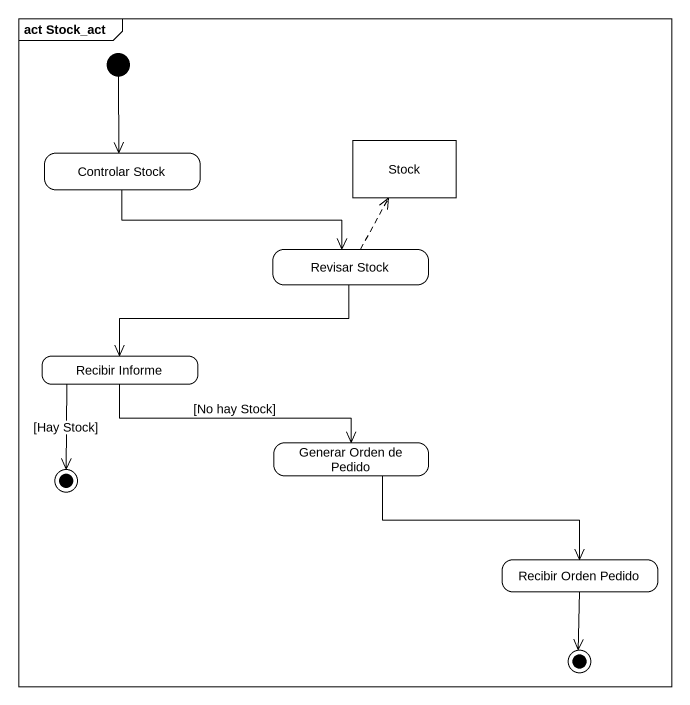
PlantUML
@startuml
mainframe act Stock_act
hide empty description
state "Controlar Stock" as Controlar_Stock
state Stock <<object>>
state "Revisar Stock" as Revisar_Stock
state "Recibir Informe" as Recibir_Informe
state "Generar Orden de Pedido" as Generar_Orden_de_Pedido
state final1 <<end>>
state "Recibir Orden Pedido" as Recibir_Orden_Pedido
state final2 <<end>>
[*] --> Controlar_Stock
Controlar_Stock -right-> Revisar_Stock
Revisar_Stock -up[dashed]-> Stock
Revisar_Stock -left-> Recibir_Informe
Recibir_Informe -right-> Generar_Orden_de_Pedido : [No hay Stock]
Recibir_Informe --> final1 : [Hay Stock]
Generar_Orden_de_Pedido -right-> Recibir_Orden_Pedido
Recibir_Orden_Pedido --> final2
@enduml
